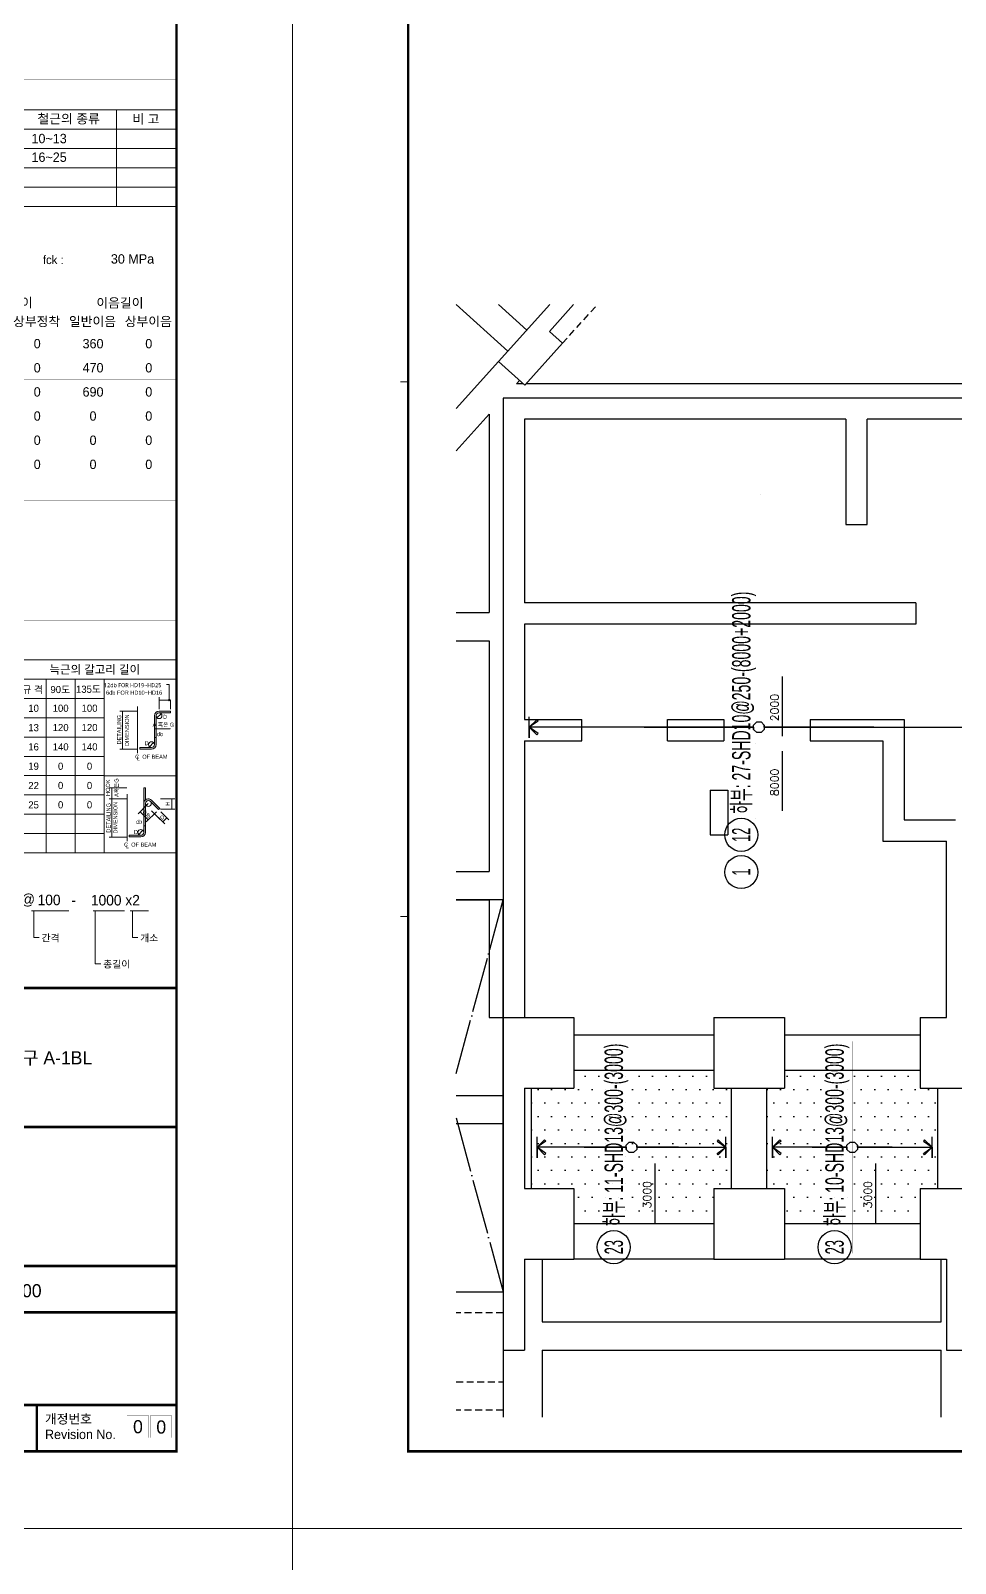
# Model space of a CAD drawing. Header units: millimetres. Extents: x 350420 to 672135, y -312840 to -44390.
# Drawn here: x 460681 to 473770, y -219589 to -197895 of the extents above; entities that cross this region are included whole.
import ezdxf
from ezdxf.enums import TextEntityAlignment as Align

# ---------------------------------------------------------------- set-up
doc = ezdxf.new("R2010")
doc.units = ezdxf.units.MM
doc.header["$LTSCALE"] = 65
doc.linetypes.add('XS-지하주차장$0$DDOT', pattern=[14, 12, -1, 0, -1])
doc.linetypes.add('XS-지하주차장$0$HID', pattern=[2.3, 1.5, -0.8])
doc.layers.get('Defpoints').update_dxf_attribs({"color": 145})
for name, color, linetype in [('00', 7, 'Continuous'), ('DOT', 7, 'Continuous'), ('RP_TAG', 7, 'Continuous'), ('XDIM', 7, 'Continuous'), ('XREBAR', 1, 'Continuous'), ('XS-지하주차장$0$AWG', 5, 'XS-지하주차장$0$HID'), ('XS-지하주차장$0$B', 9, 'XS-지하주차장$0$HID'), ('XS-지하주차장$0$COL', 2, 'Continuous'), ('XS-지하주차장$0$DA', 7, 'XS-지하주차장$0$HID'), ('XS-지하주차장$0$G', 4, 'XS-지하주차장$0$HID'), ('XS-지하주차장$0$OPEN', 9, 'XS-지하주차장$0$DDOT'), ('XS-지하주차장$0$TG', 30, 'XS-지하주차장$0$HID'), ('XS-지하주차장$0$W1', 2, 'Continuous'), ('XS-지하주차장$0$W1-H', 11, 'XS-지하주차장$0$HID'), ('XS-지하주차장$0$WG', 6, 'XS-지하주차장$0$HID')]:
    doc.layers.add(name, color=color, linetype=linetype)
doc.layers.add('XTITLE', color=22, linetype='Continuous', lineweight=0)
doc.styles.add('ARIAL', font='malgun.ttf')
doc.styles.add('HYULL', font='Dotum.ttf')
doc.styles.add('RPWK1', font='arial.ttf', dxfattribs={"bigfont": 'whgtxt.shx'})
doc.styles.add('RPWK2', font='romans.shx', dxfattribs={"bigfont": 'whgtxt.shx'})
doc.styles.add('XRebarSheet', font='Hmkmrhd_0.ttf')
doc.dimstyles.new('NDIM', dxfattribs={"dimtxt": 3, "dimasz": 1.5, "dimexe": 2, "dimexo": 2, "dimgap": 1, "dimtad": 1, "dimdec": 0, "dimdsep": 46, "dimlunit": 6, "dimtxsty": 'ARIAL', "dimblk": 'DOT', "dimcen": 1, "dimclrd": 256, "dimclre": 7, "dimclrt": 3, "dimadec": 0, "dimazin": 0, "dimtfac": 1, "dimtdec": 0, "dimtix": 1, "dimtmove": 2, "dimatfit": 3, "dimldrblk": 'DOT', "dimfxl": 0, "dimtvp": 1, "dimtolj": 1, "dimlwd": -1, "dimlwe": -1, "dimarcsym": 0})
pattern_1 = [(0, (-421865, 279560), (95.25, 190.5), [0, -190.5])]

# ---------------------------------------------------------------- blocks, each defined once
blk = doc.blocks.new('_Dot')
at = {"color": 0, "linetype": 'ByBlock', "lineweight": -2}
blk.add_line((-0.5, 0), (-1, 0), dxfattribs=at)
at = {"color": 0, "linetype": 'ByBlock', "const_width": 0.5}
blk.add_lwpolyline([(-0.25, 0, 1), (0.25, 0, 1)], format="xyb", close=True, dxfattribs=at)
blk = doc.blocks.new('*D7')
at = {"color": 7, "transparency": 16777216}
for p, q in [((80432, 20451), (80432, 20463)), ((80477, 20451), (80477, 20463))]:
    blk.add_line(p, q, dxfattribs=at)
at = {"transparency": 16777216}
blk.add_line((80433, 20461), (80475, 20461), dxfattribs=at)
at = {"layer": 'Defpoints', "color": 0, "transparency": 16777216}
for p in [(80432, 20449), (80477, 20461), (80477, 20449)]:
    blk.add_point(p, dxfattribs=at)
at = {"transparency": 16777216, "xscale": 1.5, "yscale": 1.5, "zscale": 1.5, "rotation": 180}
blk.add_blockref('_Dot', (80432, 20461), dxfattribs=at)
at = {"transparency": 16777216, "xscale": 1.5, "yscale": 1.5, "zscale": 1.5}
blk.add_blockref('_Dot', (80477, 20461), dxfattribs=at)
blk = doc.blocks.new('*D9')
at = {"transparency": 16777216}
blk.add_line((80158, 18181), (80199, 18181), dxfattribs=at)
at = {"layer": 'Defpoints', "color": 0, "transparency": 16777216}
for p in [(80156, 18181), (80201, 18181), (80201, 18181)]:
    blk.add_point(p, dxfattribs=at)
at = {"transparency": 16777216, "xscale": 1.5, "yscale": 1.5, "zscale": 1.5, "rotation": 180}
blk.add_blockref('_Dot', (80156, 18181), dxfattribs=at)
at = {"transparency": 16777216, "xscale": 1.5, "yscale": 1.5, "zscale": 1.5}
blk.add_blockref('_Dot', (80201, 18181), dxfattribs=at)
blk = doc.blocks.new('zsdhdbgr')
at = {"layer": 'DOT'}
h = blk.add_hatch(dxfattribs=at)
h.set_pattern_fill('DOTS', color=8, scale=120)
h.set_pattern_definition(pattern_1)
h.paths.add_polyline_path([(400, 4155), (400, 2735), (1000, 2735), (1000, 2235), (2980, 2235), (2980, 2735), (3230, 2735), (3230, 4155), (2980, 4155), (2980, 4405), (1000, 4405), (1000, 4155)])
h = blk.add_hatch(dxfattribs=at)
h.set_pattern_fill('DOTS', color=8, scale=120)
h.set_pattern_definition(pattern_1)
h.paths.add_polyline_path([(3980, 4405), (3980, 4155), (3730, 4155), (3730, 2735), (3980, 2735), (3980, 2235), (5900, 2235), (5900, 2735), (6150, 2735), (6150, 4155), (5900, 4155), (5900, 4405)])
at = {"layer": 'XS-지하주차장$0$AWG', "color": 5, "linetype": 'ByBlock'}
for p, q in [((284.5, 14125), (187.1, 14125)), ((7450, 14125), (321.6, 14125)), ((-200, 13695.1), (-200, 10888.1)), ((-200, 10488.1), (-200, 7225)), ((-200, 6825), (-200, 5155)), ((-200, 5155), (300, 5155))]:
    blk.add_line(p, q, dxfattribs=at)
at = {"layer": 'XS-지하주차장$0$B', "color": 5}
for p, q in [((0, 975), (-665, 975)), ((-665, 0), (0, 0)), ((0, -400), (-665, -400))]:
    blk.add_line(p, q, dxfattribs=at)
at = {"layer": 'XS-지하주차장$0$COL', "color": 8}
for p, q in [((660.7, 15248.8), (-66.6, 14441.1)), ((997.1, 15248.8), (654.5, 14868.3)), ((840.3, 14701), (654.5, 14868.3)), ((305, 14106.5), (840.3, 14701)), ((-66.6, 14441.1), (305, 14106.5))]:
    blk.add_line(p, q, dxfattribs=at)
at = {"layer": 'XS-지하주차장$0$DA', "linetype": 'Continuous'}
for points in [[(-665, 1275), (0, 1275), (0, 6825)], [(0, 6825), (-665, 6825)]]:
    blk.add_lwpolyline(points, dxfattribs=at)
at = {"layer": 'XS-지하주차장$0$G', "color": 5, "linetype": 'ByBlock'}
for p, q in [((67.3, 14589.7), (-664.7, 15248.8)), ((334.9, 14887), (-66.9, 15248.8)), ((-66.6, 14441.1), (-665, 13776.5)), ((230.7, 14173.4), (187.1, 14125)), ((-200, 13695.1), (-665, 13178.7)), ((-665, 10888.1), (-200, 10888.1)), ((-665, 10488.1), (-200, 10488.1)), ((-665, 7225), (-200, 7225)), ((-665, 6825), (-200, 6825)), ((0, 4050), (-665, 4050)), ((0, 3650), (-665, 3650)), ((550, 1735), (550, 850)), ((6200, 850), (6200, 1735)), ((550, 850), (6200, 850)), ((0, 450), (0, -500)), ((550, 450), (550, -500)), ((550, 450), (6200, 450)), ((6200, -500), (6200, 450))]:
    blk.add_line(p, q, dxfattribs=at)
at = {"layer": 'XS-지하주차장$0$OPEN'}
for p, q in [((-665, 4364.5), (0, 6825)), ((-665, 3735.5), (0, 1275))]:
    blk.add_line(p, q, dxfattribs=at)
at = {"layer": 'XS-지하주차장$0$TG', "color": 5, "linetype": 'ByBlock'}
for p, q in [((2980, 4905), (1000, 4905)), ((5900, 4905), (3980, 4905)), ((2980, 4405), (1000, 4405)), ((5900, 4405), (3980, 4405)), ((400, 2735), (400, 4155)), ((3230, 2735), (3230, 4155)), ((3730, 2735), (3730, 4155)), ((6150, 2735), (6150, 4155)), ((2980, 2235), (1000, 2235)), ((5900, 2235), (3980, 2235)), ((2980, 1735), (1000, 1735)), ((5900, 1735), (3980, 1735))]:
    blk.add_line(p, q, dxfattribs=at)
at = {"layer": 'XS-지하주차장$0$W1', "color": 8}
for p, q in [((7250, 13925), (0, 13925)), ((0, 13925), (0, 9375)), ((4850, 13625), (300, 13625)), ((300, 13625), (300, 11025)), ((4850, 13625), (4850, 12135)), ((6950, 13625), (5150, 13625)), ((5150, 12135), (5150, 13625)), ((4850, 12135), (5150, 12135)), ((5840, 11025), (300, 11025)), ((5840, 11025), (5840, 10725)), ((5840, 10725), (300, 10725)), ((300, 10725), (300, 9375)), ((0, 9375), (0, 450)), ((300, 9375), (1115, 9375)), ((1115, 9075), (1115, 9375)), ((2325, 9075), (2325, 9375)), ((2325, 9375), (3125, 9375)), ((3125, 9375), (3125, 9075)), ((4345, 9375), (4345, 9075)), ((4345, 9375), (5675, 9375)), ((5675, 9375), (5675, 7955)), ((300, 9075), (1115, 9075)), ((300, 9075), (300, 5155)), ((2325, 9075), (3125, 9075)), ((4345, 9075), (5375, 9075)), ((5375, 9075), (5375, 7655)), ((2930, 8375), (2930, 7745)), ((2930, 8375), (3180, 8375)), ((3180, 8375), (3180, 7745)), ((5675, 7955), (6400, 7955)), ((2930, 7745), (3180, 7745)), ((5375, 7655), (6275, 7655)), ((6275, 5155), (6275, 7655)), ((300, 5155), (1000, 5155)), ((1000, 5155), (1000, 4155)), ((2980, 5155), (3980, 5155)), ((2980, 5155), (2980, 4155)), ((3980, 5155), (3980, 4155)), ((5900, 5155), (6275, 5155)), ((5900, 5155), (5900, 4155)), ((300, 4155), (300, 2735)), ((300, 4155), (1000, 4155)), ((2980, 4155), (3980, 4155)), ((5900, 4155), (6900, 4155)), ((300, 2735), (1000, 2735)), ((1000, 2735), (1000, 1735)), ((2980, 2735), (3980, 2735)), ((2980, 2735), (2980, 1735)), ((3980, 2735), (3980, 1735)), ((5900, 2735), (6900, 2735)), ((5900, 2735), (5900, 1735)), ((300, 1735), (300, 450)), ((300, 1735), (1000, 1735)), ((2980, 1735), (3980, 1735)), ((5900, 1735), (6275, 1735)), ((6275, 1735), (6275, 450)), ((0, 450), (300, 450)), ((6275, 450), (6525, 450))]:
    blk.add_line(p, q, dxfattribs=at)
at = {"layer": 'XS-지하주차장$0$W1-H', "color": 8, "linetype": 'ByBlock'}
for p, q in [((660.7, 15248.8), (-66.6, 14441.1)), ((997.1, 15248.8), (654.5, 14868.3)), ((840.3, 14701), (654.5, 14868.3)), ((305, 14106.5), (840.3, 14701)), ((-66.6, 14441.1), (305, 14106.5)), ((7250, 13925), (0, 13925)), ((0, 13925), (0, 450)), ((4850, 13625), (300, 13625)), ((300, 13625), (300, 11025)), ((4850, 13625), (4850, 12135)), ((6950, 13625), (5150, 13625)), ((5150, 12135), (5150, 13625)), ((4850, 12135), (5150, 12135)), ((5840, 11025), (300, 11025)), ((5840, 11025), (5840, 10725)), ((5840, 10725), (300, 10725)), ((300, 10725), (300, 9375)), ((300, 9375), (1115, 9375)), ((1115, 9075), (1115, 9375)), ((2325, 9075), (2325, 9375)), ((2325, 9375), (3125, 9375)), ((3125, 9375), (3125, 9075)), ((4345, 9375), (4345, 9075)), ((4345, 9375), (5675, 9375)), ((5675, 9375), (5675, 7955)), ((300, 9075), (1115, 9075)), ((300, 9075), (300, 5155)), ((2325, 9075), (3125, 9075)), ((4345, 9075), (5375, 9075)), ((5375, 9075), (5375, 7655)), ((2930, 8375), (2930, 7745)), ((2930, 8375), (3180, 8375)), ((3180, 8375), (3180, 7745)), ((5675, 7955), (6400, 7955)), ((2930, 7745), (3180, 7745)), ((5375, 7655), (6275, 7655)), ((6275, 5155), (6275, 7655)), ((300, 5155), (1000, 5155)), ((1000, 5155), (1000, 4155)), ((2980, 5155), (3980, 5155)), ((2980, 5155), (2980, 4155)), ((3980, 5155), (3980, 4155)), ((5900, 5155), (6275, 5155)), ((5900, 5155), (5900, 4155)), ((300, 4155), (300, 2735)), ((300, 4155), (1000, 4155)), ((2980, 4155), (3980, 4155)), ((5900, 4155), (6900, 4155)), ((300, 2735), (1000, 2735)), ((1000, 2735), (1000, 1735)), ((2980, 2735), (3980, 2735)), ((2980, 2735), (2980, 1735)), ((3980, 2735), (3980, 1735)), ((5900, 2735), (6900, 2735)), ((5900, 2735), (5900, 1735)), ((300, 1735), (300, 450)), ((300, 1735), (1000, 1735)), ((2980, 1735), (3980, 1735)), ((5900, 1735), (6275, 1735)), ((6275, 1735), (6275, 450)), ((0, 450), (300, 450)), ((6275, 450), (6525, 450))]:
    blk.add_line(p, q, dxfattribs=at)
at = {"layer": 'XS-지하주차장$0$WG'}
blk.add_line((840.3, 14701), (1333.5, 15248.8), dxfattribs=at)
blk = doc.blocks.new('*U1973', base_point=(470739.7999, -209043.6161))
at = {"layer": 'RP_TAG', "color": 0, "linetype": 'Continuous', "ltscale": 100}
for centre in [(470739.800736, -209277.6161), (470739.802642, -209804.1161)]:
    blk.add_circle(centre, 234, dxfattribs=at)
at = {"layer": 'RP_TAG', "color": 0, "linetype": 'Continuous', "ltscale": 100, "style": 'RPWK1', "width": 0.55}
blk.add_text('하부: 27-SHD10@250-(8000+2000)', height=260, rotation=90.0002104601, dxfattribs=at).set_placement((470739.79964, -208978.6161), align=Align.MIDDLE_LEFT)
at = {"layer": 'RP_TAG', "color": 0, "linetype": 'Continuous', "ltscale": 100, "style": 'RPWK1', "width": 0.5}
for s, p in [('12', (470739.800736, -209277.6161)), ('1', (470739.802642, -209804.1161))]:
    blk.add_text(s, height=260, rotation=90.0002104619, dxfattribs=at).set_placement(p, align=Align.MIDDLE_CENTER)
blk = doc.blocks.new('*U2012', base_point=(468934.7999, -214879.747))
at = {"layer": 'RP_TAG', "color": 0, "linetype": 'Continuous', "ltscale": 100}
blk.add_circle((468934.8008, -215113.747), 234, dxfattribs=at)
at = {"layer": 'RP_TAG', "color": 0, "linetype": 'Continuous', "ltscale": 100, "style": 'RPWK1', "width": 0.55}
blk.add_text('하부: 11-SHD13@300-(3000)', height=260, rotation=90.00021046, dxfattribs=at).set_placement((468934.7997, -214814.747), align=Align.MIDDLE_LEFT)
at = {"layer": 'RP_TAG', "color": 0, "linetype": 'Continuous', "ltscale": 100, "style": 'RPWK1', "width": 0.5}
blk.add_text('23', height=260, rotation=90.00021046, dxfattribs=at).set_placement((468934.8008, -215113.747), align=Align.MIDDLE_CENTER)
blk = doc.blocks.new('*U2013', base_point=(472059.7999, -214879.747))
at = {"layer": 'RP_TAG', "color": 0, "linetype": 'Continuous', "ltscale": 100}
blk.add_circle((472059.8008, -215113.747), 234, dxfattribs=at)
at = {"layer": 'RP_TAG', "color": 0, "linetype": 'Continuous', "ltscale": 100, "style": 'RPWK1', "width": 0.55}
blk.add_text('하부: 10-SHD13@300-(3000)', height=260, rotation=90.00021046, dxfattribs=at).set_placement((472059.7997, -214814.747), align=Align.MIDDLE_LEFT)
at = {"layer": 'RP_TAG', "color": 0, "linetype": 'Continuous', "ltscale": 100, "style": 'RPWK1', "width": 0.5}
blk.add_text('23', height=260, rotation=90.00021046, dxfattribs=at).set_placement((472059.8008, -215113.747), align=Align.MIDDLE_CENTER)
blk = doc.blocks.new('dhs_sheet2e')
blk.add_hatch(color=256).paths.add_polyline_path([(80850.3, 21144.3), (80551.4, 21144.3, 0.4142136), (80431.9, 21024.7), (80431.9, 20621.2), (80431.9, 20277.5, -0.4142136), (80357.1, 20202.7), (80058.2, 20202.7), (80058.2, 20157.9), (80357.1, 20157.9, 0.4142136), (80476.7, 20277.5), (80476.7, 20621.2), (80476.7, 21024.7, -0.4142136), (80551.4, 21099.4), (80850.3, 21099.4)])
h = blk.add_hatch(color=256)
h.paths.add_polyline_path([(80200.9, 19160.1), (80156.1, 19160.1), (80156.1, 18756.6, -0.2277351), (80200.9, 18850)])
h.paths.add_polyline_path([(80156.1, 18756.6), (80156.1, 18353.1), (80156.1, 18009.4, -0.4142136), (80081.4, 17934.7), (79782.5, 17934.7), (79782.5, 17889.8), (80081.4, 17889.8, 0.4142136), (80200.9, 18009.4), (80200.9, 18353.1), (80200.9, 18756.6, -0.6681786), (80328.5, 18809.5), (80539.9, 18598.1), (80571.6, 18629.8), (80360.2, 18841.2, 0.6681786)])
at = {"color": 7}
for p, q in [((73013.1, 36694), (81003.6, 36694)), ((79453.7, 36694), (79453.7, 34197)), ((73013.1, 36194.6), (81003.6, 36194.6)), ((73013.1, 35695.2), (81003.6, 35695.2)), ((73013.1, 35195.8), (81003.6, 35195.8)), ((73013.1, 34696.4), (81003.6, 34696.4)), ((73013.1, 34197), (81003.6, 34197)), ((2996.4, 29664.7), (2796.7, 29664.7)), ((80551.4, 21191.6), (80551.4, 21507.4)), ((80850.3, 21191.6), (80850.3, 21435)), ((79996, 21144.3), (79533, 21144.3)), ((80431.9, 20947.5), (80431.9, 20685.3)), ((79996, 20157.9), (79533, 20157.9)), ((79720.2, 19160.1), (79257.5, 19160.1)), ((79720.2, 18876.2), (79257.5, 18876.2)), ((79720.2, 18876.2), (79257.5, 18876.2)), ((80273.9, 18754.9), (80011.4, 18492.3)), ((80591.1, 18876.2), (80958.3, 18876.2)), ((80485.3, 18543.5), (80222.7, 18281)), ((80488.8, 18437.8), (80698.5, 18228.1)), ((80591.1, 18607.2), (80958.3, 18607.2)), ((80594.5, 18543.5), (80804.2, 18333.8)), ((79720.2, 17885.5), (79257.5, 17885.5)), ((2996.4, 15831.2), (2796.7, 15831.2))]:
    blk.add_line(p, q, dxfattribs=at)
at = {"color": 7, "ltscale": 2}
for p, q in [((73013.1, 22471.6), (81003.6, 22471.6)), ((73013.1, 21972.2), (81003.6, 21972.2)), ((77632.6, 21972.2), (77632.6, 17477.6)), ((78381.7, 21972.2), (78381.7, 17477.6)), ((79130.8, 21972.2), (79130.8, 17477.6)), ((77008.3, 21472.8), (79130.8, 21472.8)), ((79130.8, 19475.2), (81003.6, 19475.2)), ((73013.1, 17477.6), (81003.6, 17477.6))]:
    blk.add_line(p, q, dxfattribs=at)
for p, q in [((80742.8, 21835.3), (80817.5, 21835.3)), ((80817.5, 21835.3), (80817.5, 21432.5)), ((80553.3, 21432.5), (80848.4, 21432.5)), ((79607.9, 21142.4), (79607.9, 20159.8)), ((80431.9, 20277.5), (80431.9, 21024.7)), ((80476.7, 20277.5), (80476.7, 21024.7)), ((80498.6, 20971.9), (80604.3, 21077.5)), ((80551.4, 21144.3), (80850.3, 21144.3)), ((80850.3, 21099.4), (80551.4, 21099.4)), ((80850.3, 21144.3), (80850.3, 21099.4)), ((80835.3, 20687.8), (80431.9, 20687.8)), ((80304.3, 20224.6), (80410, 20330.3)), ((80058.2, 20202.7), (80357.1, 20202.7)), ((80058.2, 20157.9), (80058.2, 20202.7)), ((80357.1, 20157.9), (80058.2, 20157.9)), ((79332.2, 19158.3), (79332.2, 18878.1)), ((79332.2, 18874.3), (79332.2, 17887.4)), ((80156.1, 18353.1), (80156.1, 18756.6)), ((80200.9, 18353.1), (80200.9, 18756.6)), ((80328.5, 18809.5), (80539.9, 18598.1)), ((80360.2, 18841.2), (80571.6, 18629.8)), ((80883.4, 18874.3), (80883.4, 18609.1)), ((80065.6, 18544), (80274.3, 18335.3)), ((80156.1, 18353.1), (80156.1, 18009.4)), ((80200.9, 18353.1), (80200.9, 18009.4)), ((80357.7, 18568.9), (80698.5, 18228.1)), ((80539.9, 18598.1), (80571.6, 18629.8)), ((80749.9, 18385.4), (80646.9, 18282.4)), ((79782.5, 17889.8), (79782.5, 17934.7)), ((79782.5, 17934.7), (80081.4, 17934.7)), ((80081.4, 17889.8), (79782.5, 17889.8)), ((80028.6, 17956.6), (80134.2, 18062.2))]:
    blk.add_line(p, q)
at = {"linetype": 'Continuous'}
for p, q in [((79998.5, 20053.3), (79998.5, 21263.8)), ((79722.7, 17785.2), (79722.7, 18995.8))]:
    blk.add_line(p, q, dxfattribs=at)
at = {"color": 4}
for p, q in [((80156.1, 19160.1), (80200.9, 19160.1)), ((80156.1, 18756.6), (80156.1, 19160.1)), ((80200.9, 19160.1), (80200.9, 18850))]:
    blk.add_line(p, q, dxfattribs=at)
at = {"color": 1, "ltscale": 2}
for p, q in [((77253.2, 15979.6), (78222.3, 15979.6)), ((77309.7, 15979.6), (77309.7, 15288.3)), ((78846.9, 15979.6), (79661, 15979.6)), ((78903.4, 15979.6), (78903.4, 14611.4)), ((79804.8, 15979.6), (80281.2, 15979.6)), ((79861.3, 15979.6), (79861.3, 15288.3)), ((77309.7, 15288.3), (77453.7, 15288.3)), ((79861.3, 15288.3), (80005.3, 15288.3)), ((78903.4, 14611.4), (79047.4, 14611.4))]:
    blk.add_line(p, q, dxfattribs=at)
at = {"color": 30}
for p, q in [((73013.1, 6791.9), (81003.6, 6791.9)), ((73013.1, 5593.3), (81003.6, 5593.3)), ((73013.1, 3196.2), (81003.6, 3196.2))]:
    blk.add_line(p, q, dxfattribs=at)
at = {"color": 7}
blk.add_lwpolyline([(84000, 0), (84000, 59329.4), (0, 59329.4), (0, 0)], close=True, dxfattribs=at)
at = {"color": 30, "const_width": 64.9}
blk.add_lwpolyline([(81003.6, 57331.7), (2996.4, 57331.7), (2996.4, 1997.6), (81003.6, 1997.6)], close=True, dxfattribs=at)
at = {"color": 30}
for points, const_width in [([(73013.1, 37482.7), (81003.6, 37482.7)], 1.25), ([(73013.1, 13983.4), (81003.6, 13983.4)], 64.9), ([(73013.1, 10387.6), (81003.6, 10387.6)], 64.9), ([(73013.1, 6791.9), (81003.6, 6791.9)], 64.9), ([(73013.1, 5593.3), (81003.6, 5593.3)], 64.9), ([(73013.1, 3196.2), (81003.6, 3196.2)], 64.9), ([(77390.2, 1997.6), (77390.2, 3196.2)], 64.9)]:
    blk.add_lwpolyline(points, dxfattribs=dict(at, const_width=const_width))
at = {"ltscale": 2, "const_width": 1.25}
for points in [[(81003.6, 36694), (81003.6, 34197)], [(81003.6, 32518), (81003.6, 33114.4)], [(81003.6, 23480), (81003.6, 31595.4)]]:
    blk.add_lwpolyline(points, dxfattribs=at)
at = {"color": 7, "const_width": 1.25}
for points in [[(73013.1, 33114.4), (81003.6, 33114.4)], [(79005.9, 32518), (79005.9, 33114.4)], [(73013.1, 32518), (81003.6, 32518)], [(73013.1, 31920), (81003.6, 31920)], [(78117.6, 31920), (78117.6, 23480)], [(75231.7, 31445.6), (81003.6, 31445.6)], [(79560.6, 31445.6), (79560.6, 23480)], [(73013.1, 30971.1), (81003.6, 30971.1)], [(73013.1, 30346.9), (81003.6, 30346.9)], [(73013.1, 29722.6), (81003.6, 29722.6)], [(73013.1, 29098.3), (81003.6, 29098.3)], [(73013.1, 28474.1), (81003.6, 28474.1)], [(73013.1, 27849.8), (81003.6, 27849.8)], [(73013.1, 27225.6), (81003.6, 27225.6)], [(73013.1, 26601.3), (81003.6, 26601.3)], [(73013.1, 25977.1), (81003.6, 25977.1)], [(73013.1, 25352.8), (81003.6, 25352.8)], [(73013.1, 24728.5), (81003.6, 24728.5)], [(73013.1, 24104.3), (81003.6, 24104.3)], [(73013.1, 23480), (81003.6, 23480)]]:
    blk.add_lwpolyline(points, dxfattribs=at)
at = {"color": 1, "ltscale": 2, "const_width": 1.87}
for points in [[(79725.1, 2916.8), (79725.1, 2355), (80286.9, 2355), (80286.9, 2916.8), (79725.1, 2916.8)], [(80321.3, 2916.8), (80321.3, 2355), (80883.1, 2355), (80883.1, 2916.8), (80321.3, 2916.8)]]:
    blk.add_lwpolyline(points, dxfattribs=at)
for centre, radius in [((80817.5, 21432.5), 22.4), ((80817.5, 21432.5), 11.2), ((80551.4, 21024.7), 74.7), ((80604.3, 21077.5), 4.48), ((80498.6, 20971.9), 4.48), ((80357.1, 20277.5), 74.7), ((80304.3, 20224.6), 4.48), ((80410, 20330.3), 4.48), ((80275.7, 18756.6), 74.7), ((80081.4, 18009.4), 74.7), ((80028.6, 17956.6), 4.48), ((80134.2, 18062.2), 4.48)]:
    blk.add_circle(centre, radius)
for centre, radius, start, end in [((80551.4, 21024.7), 119.6, 90, 180), ((80551.4, 21024.7), 74.7, 90, 180), ((80357.1, 20277.5), 74.7, 270, 0), ((80357.1, 20277.5), 119.6, 270, 0), ((80275.7, 18756.6), 119.6, 45, 180), ((80081.4, 18009.4), 119.6, 270, 0), ((80081.4, 18009.4), 74.7, 270, 0)]:
    blk.add_arc(centre, radius, start, end)
for p, xscale, yscale, zscale, rotation in [((80551.4, 21432.5), 14.98216409036861, 14.98216409036861, 14.98216409036861, 180), ((79607.9, 21144.3), 14.98216409036861, 14.98216409036861, 14.98216409036861, 90), ((80431.9, 20687.8), 14.98216409036861, 14.98216409036861, 14.98216409036861, 180), ((79607.9, 20157.9), 14.98216409036861, 14.98216409036861, 14.98216409036861, 270), ((79332.2, 19160.1), 14.98216409036861, 14.98216409036861, 14.98216409036861, 90), ((79332.2, 18876.2), 14.98216409036861, 14.98216409036861, 14.98216409036861, 90), ((79332.2, 18876.2), 1.872770511296076, 1.872770511296076, 1.872770511296076, 270), ((80883.4, 18876.2), 14.98216409036861, 14.98216409036861, 14.98216409036861, 90), ((80064, 18545), 14.98216409036862, 14.98216409036862, 14.98216409036862, 135.0000000000825), ((80275.7, 18333.9), 14.98216409036862, 14.98216409036862, 14.98216409036862, 315.0000000000825), ((80645.5, 18281.1), 14.98216409036861, 14.98216409036861, 14.98216409036861, 225.0000000002524), ((80751.2, 18386.8), 14.98216409036861, 14.98216409036861, 14.98216409036861, 45.00000000025245), ((80883.4, 18607.2), 14.98216409036861, 14.98216409036861, 14.98216409036861, 270), ((79332.2, 17885.5), 14.98216409036861, 14.98216409036861, 14.98216409036861, 270)]:
    blk.add_blockref('_Dot', p, dxfattribs=dict(xscale=xscale, yscale=yscale, zscale=zscale, rotation=rotation))
for p, xscale, yscale, zscale in [((80850.3, 21432.5), 1.872770511296076, 1.872770511296076, 1.872770511296076), ((80850.3, 20687.8), 14.98216409036861, 14.98216409036861, 14.98216409036861)]:
    blk.add_blockref('_Dot', p, dxfattribs=dict(xscale=xscale, yscale=yscale, zscale=zscale))
at = {"color": 3}
for s, height, style, p in [('철근의 종류', 242.71, 'XRebarSheet', (77406.6, 36345.3)), ('비 고', 242.71, 'XRebarSheet', (79864.2, 36338.4)), ('fck :', 220, 'XRebarSheet', (77546.2, 32707.9)), ('늑근의 갈고리 길이', 217.47, 'XRebarSheet', (77716.4, 22111.4)), ('규 격', 184.85, 'XRebarSheet', (77015.8, 21609.3)), ('135도', 184.85, 'XRebarSheet', (78402.8, 21618.5)), ('90도', 184.85, 'XRebarSheet', (77741.9, 21610.8)), ('@', 271.8, 'HYULL', (76981.9, 16143.6)), ('100', 271.84, 'HYULL', (77410.5, 16124.9)), ('1000 x2', 271.84, 'HYULL', (78789.8, 16118.6)), ('-', 271.8, 'HYULL', (78283.3, 16120.3)), ('간격', 181.22, 'XRebarSheet', (77513.8, 15184.8)), ('개소', 181.22, 'XRebarSheet', (80065.4, 15184.8)), ('총길이', 181.22, 'XRebarSheet', (79107.5, 14507.8))]:
    blk.add_text(s, height=height, dxfattribs=dict(at, style=style)).set_placement(p)
for s, height, style, p in [('12db FOR HD19~HD25', 104.875, 'ARIAL', (79128.8, 21763.4)), ('6db FOR HD10~HD16', 104.875, 'HYULL', (79181.1, 21570.1)), ('D', 104.9, 'HYULL', (80656, 20944.7)), ('A 혹은 G', 104.88, 'HYULL', (80384, 20740.7)), ('D', 104.9, 'HYULL', (80177.8, 20262.8)), ('db', 104.88, 'HYULL', (80494.6, 20497.1)), ('C  OF BEAM', 104.88, 'HYULL', (79933.3, 19912.7)), ('L', 104.9, 'HYULL', (79978.2, 19870.3)), ('db', 104.88, 'HYULL', (79955.9, 18229.1)), ('D', 104.9, 'HYULL', (79902.1, 17964.6)), ('C  OF BEAM', 104.88, 'HYULL', (79646.6, 17640.3)), ('L', 104.9, 'HYULL', (79691.4, 17597.9))]:
    blk.add_text(s, height=height, dxfattribs=dict(style=style)).set_placement(p)
at = {"style": 'HYULL'}
for s, height, p in [('DETAILING', 104.88, (79572.8, 20283)), ('DIMENSION', 104.88, (79773.2, 20238.9)), ('HOOK', 104.88, (79280.6, 18949.8)), ('A혹은G', 104.88, (79503.2, 18925.5)), ('DETAILING', 104.88, (79297.1, 18001.8)), ('DIMENSION', 104.88, (79475.3, 17979.8)), ('H', 104.9, (80828.6, 18696.9))]:
    blk.add_text(s, height=height, rotation=90, dxfattribs=at).set_placement(p)
at = {"style": 'HYULL', "width": 0.8}
for s, height, rotation, p in [('6db', 104.88, 315, (80113.5, 18528.3)), ('D', 104.9, 45, (80638.1, 18324.3))]:
    blk.add_text(s, height=height, rotation=rotation, dxfattribs=at).set_placement(p)
at = {"color": 7, "style": 'XRebarSheet'}
for s, height, p in [('개정번호', 241.63, (77602.3, 2836.6)), ('Revision No.', 241.632, (77602.3, 2437.1))]:
    blk.add_text(s, height=height, dxfattribs=at).set_placement(p, align=Align.MIDDLE_LEFT)
for base, p1, p2, picture, middle in [((80476.7, 20461.4), (80431.9, 20449.3), (80476.7, 20449.3), '*D7', (80454.3, 20461.4)), ((80200.9, 18181.3), (80156.1, 18181.3), (80200.9, 18181.3), '*D9', (80178.5, 18181.3))]:
    dim = blk.add_linear_dim(base=base, p1=p1, p2=p2, text=' ', dimstyle='NDIM')
    dim.commit()
    dim.dimension.update_dxf_attribs({"geometry": picture, "text_midpoint": middle})
blk = doc.blocks.new('zdfhsdtfs')
at = {"color": 7, "ltscale": 2}
for p, q in [((38504, 10487), (39565, 10487)), ((38504, 10237), (39565, 10237)), ((38504, 9987), (39565, 9987)), ((38504, 9738), (39565, 9738)), ((38504, 9488), (39565, 9488)), ((38504, 9238), (39565, 9238)), ((38504, 8988), (39565, 8988))]:
    blk.add_line(p, q, dxfattribs=at)
at = {"color": 255, "xscale": 0.5, "yscale": 0.5, "zscale": 0.5}
blk.add_blockref('dhs_sheet2e', (0, 0), dxfattribs=at)
at = {"color": 3, "style": 'XRebarSheet'}
for s, p in [('10~13', (38626, 17917)), ('16~25', (38626, 17676)), ('30 MPa', (39653, 16360))]:
    blk.add_text(s, height=121.4, dxfattribs=at).set_placement(p)
for s, height, p in [('정착길이', 121.4, (38336, 15856)), ('이음길이', 121.4, (39770, 15852)), ('상부정착', 121.4, (38693, 15612)), ('일반이음', 121.4, (39415, 15612)), ('상부이음', 121.4, (40137, 15612)), ('0', 121, (38700, 15325)), ('360', 121.4, (39422, 15325)), ('0', 121, (40143, 15325)), ('0', 121, (38700, 15013)), ('470', 121.4, (39422, 15013)), ('0', 121, (40143, 15013)), ('0', 121, (38700, 14701)), ('690', 121.4, (39422, 14701)), ('0', 121, (40143, 14701)), ('0', 121, (38700, 14389)), ('0', 121, (39422, 14389)), ('0', 121, (40143, 14389)), ('0', 121, (38700, 14076)), ('0', 121, (39422, 14076)), ('0', 121, (40143, 14076)), ('0', 121, (38700, 13764)), ('0', 121, (39422, 13764)), ('0', 121, (40143, 13764)), ('10', 92.4, (38653, 10609)), ('100', 92.4, (39003, 10610)), ('100', 92.4, (39377, 10610)), ('13', 92.4, (38653, 10359)), ('120', 92.4, (39003, 10360)), ('120', 92.4, (39377, 10360)), ('16', 92.4, (38653, 10110)), ('140', 92.4, (39003, 10110)), ('140', 92.4, (39377, 10110)), ('19', 92.4, (38653, 9860)), ('0', 92.4, (39003, 9860)), ('0', 92.4, (39377, 9860)), ('22', 92.4, (38653, 9610)), ('0', 92.4, (39003, 9611)), ('0', 92.4, (39377, 9611)), ('25', 92.4, (38653, 9360)), ('0', 92.4, (39003, 9361)), ('0', 92.4, (39377, 9361))]:
    blk.add_text(s, height=height, dxfattribs=at).set_placement(p, align=Align.MIDDLE_CENTER)
for s, p in [('고양장항지구 A-1BL', (38424, 6092)), ('1 / 100', (38409, 3080)), ('0', (40003, 1318)), ('0', (40304, 1314))]:
    blk.add_text(s, height=170, dxfattribs=at).set_placement(p, align=Align.MIDDLE)

msp = doc.modelspace()

# ---------------------------------------------------------------- linework, layer by layer
at = {"layer": 'RP_TAG', "color": 250, "linetype": 'Continuous', "ltscale": 100}
for p, q in [((470934.8, -207985.7), (470934.8, -207985.7)), ((470934.8, -209043.6), (470934.8, -209043.6)), ((469129.8, -214879.7), (469129.8, -214879.7)), ((472254.8, -214879.7), (472254.8, -214879.7))]:
    msp.add_line(p, q, dxfattribs=at)
at = {"layer": 'RP_TAG', "color": 1, "linetype": 'Continuous', "ltscale": 100}
for points in [[(471324.8, -207881.7), (471324.8, -207034.3)], [(471324.8, -208939.6), (471324.8, -208092.3)], [(469519.8, -214775.7), (469519.8, -213928.4)], [(472644.8, -214775.7), (472644.8, -213928.4)]]:
    msp.add_lwpolyline(points, dxfattribs=at)
at = {"layer": 'XDIM', "color": 4, "linetype": 'Continuous', "ltscale": 106.31879}
for points in [[(469364.8, -207755), (470914.8, -207755), (470914.8, -207786.1), (470914.8, -207723.9), (470958.7, -207680), (471020.9, -207680), (471064.8, -207723.9), (471064.8, -207786.1), (471020.9, -207830), (470958.7, -207830), (470914.8, -207786.1), (470914.8, -207755), (469364.8, -207755), (469364.8, -207755), (467739.8, -207755), (467845.9, -207648.9), (467862.7, -207669), (467739.8, -207755), (467845.9, -207861.1), (467862.7, -207841), (467739.8, -207755), (467739.8, -207905), (467739.8, -207605)], [(472614.8, -207755), (471064.8, -207755), (471064.8, -207723.9), (471064.8, -207786.1), (471020.9, -207830), (470958.7, -207830), (470914.8, -207786.1), (470914.8, -207723.9), (470958.7, -207680), (471020.9, -207680), (471064.8, -207723.9), (471064.8, -207755), (472614.8, -207755), (472614.8, -207755), (474239.8, -207755), (474133.7, -207861.1), (474116.9, -207841), (474239.8, -207755), (474133.7, -207648.9), (474116.9, -207669), (474239.8, -207755), (474239.8, -207905), (474239.8, -207605)], [(468517.3, -213700), (469109.8, -213700), (469109.8, -213731.1), (469109.8, -213668.9), (469153.7, -213625), (469215.9, -213625), (469259.8, -213668.9), (469259.8, -213731.1), (469215.9, -213775), (469153.7, -213775), (469109.8, -213731.1), (469109.8, -213700), (468517.3, -213700), (468517.3, -213700), (467849.8, -213700), (467955.9, -213593.9), (467972.7, -213614), (467849.8, -213700), (467955.9, -213806.1), (467972.7, -213786), (467849.8, -213700), (467849.8, -213850), (467849.8, -213550)], [(469852.3, -213700), (469259.8, -213700), (469259.8, -213668.9), (469259.8, -213731.1), (469215.9, -213775), (469153.7, -213775), (469109.8, -213731.1), (469109.8, -213668.9), (469153.7, -213625), (469215.9, -213625), (469259.8, -213668.9), (469259.8, -213700), (469852.3, -213700), (469852.3, -213700), (470519.8, -213700), (470413.7, -213806.1), (470396.9, -213786), (470519.8, -213700), (470413.7, -213593.9), (470396.9, -213614), (470519.8, -213700), (470519.8, -213850), (470519.8, -213550)], [(471744.8, -213700), (472234.8, -213700), (472234.8, -213731.1), (472234.8, -213668.9), (472278.7, -213625), (472340.9, -213625), (472384.8, -213668.9), (472384.8, -213731.1), (472340.9, -213775), (472278.7, -213775), (472234.8, -213731.1), (472234.8, -213700), (471744.8, -213700), (471744.8, -213700), (471179.8, -213700), (471285.9, -213593.9), (471302.7, -213614), (471179.8, -213700), (471285.9, -213806.1), (471302.7, -213786), (471179.8, -213700), (471179.8, -213850), (471179.8, -213550)], [(472874.8, -213700), (472384.8, -213700), (472384.8, -213668.9), (472384.8, -213731.1), (472340.9, -213775), (472278.7, -213775), (472234.8, -213731.1), (472234.8, -213668.9), (472278.7, -213625), (472340.9, -213625), (472384.8, -213668.9), (472384.8, -213700), (472874.8, -213700), (472874.8, -213700), (473439.8, -213700), (473333.7, -213806.1), (473316.9, -213786), (473439.8, -213700), (473333.7, -213593.9), (473316.9, -213614), (473439.8, -213700), (473439.8, -213850), (473439.8, -213550)]]:
    msp.add_lwpolyline(points, dxfattribs=at)
at = {"layer": 'XREBAR', "color": 30, "linetype": 'Continuous', "ltscale": 106.31879, "const_width": 1}
for points in [[(471014.8, -205045), (471014.8, -205045), (471014.8, -204465), (471011.5, -204452.5), (471002.3, -204443.3), (470989.8, -204440), (470989.8, -203045), (470989.8, -203045)], [(470989.8, -212465), (470989.8, -212465), (470989.8, -204465), (470989.8, -204465)]]:
    msp.add_lwpolyline(points, dxfattribs=at)
at = {"layer": 'XREBAR', "color": 11, "linetype": 'Continuous', "ltscale": 106.31879, "const_width": 1}
for points in [[(469184.8, -215200), (469184.8, -215200), (469184.8, -212200), (469184.8, -212200)], [(472309.8, -215200), (472309.8, -215200), (472309.8, -212200), (472309.8, -212200)]]:
    msp.add_lwpolyline(points, dxfattribs=at)

# ---------------------------------------------------------------- block references
at = {"layer": '00'}
msp.add_blockref('zsdhdbgr', (467369.8, -217020), dxfattribs=at)
at = {"layer": 'RP_TAG', "color": 30, "linetype": 'Continuous', "ltscale": 2.02768e-317}
msp.add_blockref('*U1973', (470739.8, -209043.6), dxfattribs=at)
at = {"layer": 'RP_TAG', "color": 11, "linetype": 'Continuous', "ltscale": 2.02768e-317}
for name, p in [('*U2012', (468934.8, -214879.7)), ('*U2013', (472059.8, -214879.7))]:
    msp.add_blockref(name, p, dxfattribs=at)
at = {"layer": 'XTITLE', "color": 2, "xscale": 1.094399995910547, "yscale": 1.094399995910547, "zscale": 1.094399995910547}
for p in [(418420.9, -219096.8), (464385.7, -219096.8), (418420.9, -251561.8), (464385.7, -251561.8)]:
    msp.add_blockref('zdfhsdtfs', p, dxfattribs=at)

# ---------------------------------------------------------------- texts
at = {"layer": 'RP_TAG', "color": 2, "linetype": 'Continuous', "ltscale": 100, "style": 'RPWK2'}
for s, p in [('2000', (471302, -207476.6)), ('8000', (471302, -208534.5)), ('3000', (469497, -214370.7)), ('3000', (472622, -214370.7))]:
    msp.add_text(s, height=113.24, rotation=90.00021, dxfattribs=at).set_placement(p, align=Align.BOTTOM_CENTER)

doc.saveas('drawing.dxf')
